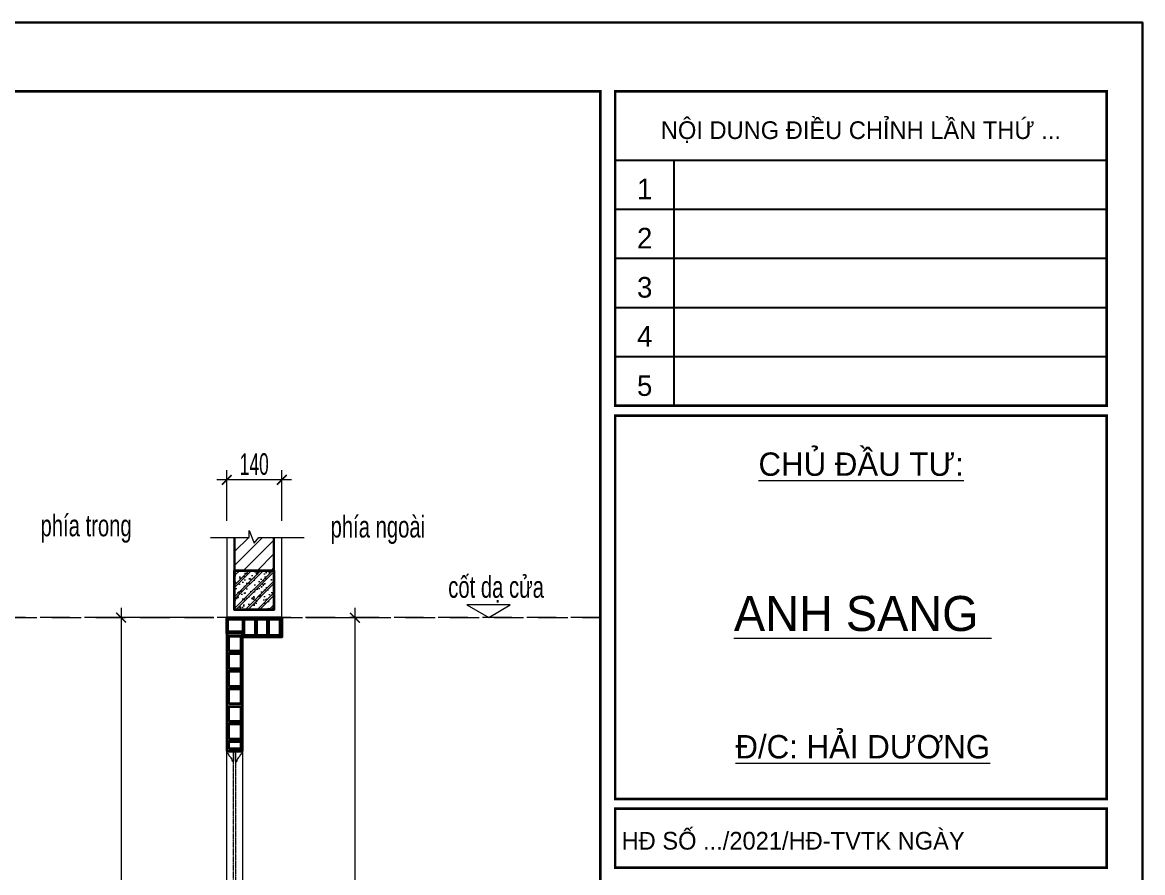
# Model space of a CAD drawing. Header units: millimetres. Extents: x 1336014 to 2939047, y -333549 to -60566.
# Drawn here: x 1442747 to 1445596, y -214278 to -212116 of the extents above; entities that cross this region are included whole.
import ezdxf
from ezdxf.enums import TextEntityAlignment as Align

# ---------------------------------------------------------------- set-up
doc = ezdxf.new("R2010")
doc.units = ezdxf.units.MM
doc.header["$MEASUREMENT"] = 0
for name, pattern in [('$1$HIDDEN', [0.375, 0.25, -0.125]), ('DASHDOT', [1, 0.5, -0.25, 0, -0.25]), ('HIDDEN', [0.375, 0.25, -0.125])]:
    doc.linetypes.add(name, pattern=pattern)
for name, color, linetype, lineweight in [('.A-net Truc', 79, 'DASHDOT', 15), ('01.Cut', 255, 'Continuous', 35), ('05.Text', 253, 'Continuous', 18), ('06.betong', 2, 'Continuous', 35), ('08.Dim', 156, 'Continuous', 15), ('09.Hatch', 250, 'Continuous', 5), ('10.Text', 254, 'Continuous', 18), ('11.Khung bo', 32, 'Continuous', 50), ('12.Khung', 36, 'Continuous', 25), ('Alliance-manh', 8, 'Continuous', 13), ('AUDIT_I_160217234026-0', 7, 'Continuous', 5), ('kính', 54, 'Continuous', 9), ('nep', 9, 'Continuous', 15), ('wall', 4, 'Continuous', 9)]:
    doc.layers.add(name, color=color, linetype=linetype, lineweight=lineweight)
doc.layers.add('Tpl_Bound', color=1, linetype='Continuous', plot=False)
doc.styles.add('AVANT', font='')
doc.styles.add('TT5_Text Dim', font='hoatbif.shx', dxfattribs={"width": 0.6})
doc.styles.add('VnAvantH', font='')
doc.styles.get('AVANT').set_extended_font_data('.VnAvant')
doc.styles.get('VnAvantH').set_extended_font_data('.VnAvantH')
doc.dimstyles.new('TT5_Dim 1-25', dxfattribs={"dimscale": 25, "dimtxt": 2.2, "dimasz": 1, "dimexe": 1, "dimexo": 0, "dimgap": 0.5, "dimtad": 1, "dimdec": 0, "dimzin": 0, "dimdsep": 46, "dimtxsty": 'TT5_Text Dim', "dimblk": 'ARCHTICK', "dimcen": 0, "dimdle": 1, "dimclrd": 256, "dimclre": 256, "dimclrt": 1, "dimadec": 0, "dimazin": 0, "dimtfac": 0.015, "dimtdec": 0, "dimtix": 1, "dimtmove": 2, "dimatfit": 3, "dimldrblk": 'DOT', "dimfxl": 1, "dimtolj": 1, "dimtzin": 0, "dimlwd": -1, "dimlwe": -1, "dimarcsym": 1})

# ---------------------------------------------------------------- blocks, each defined once
blk = doc.blocks.new('100')
at = {"layer": '11.Khung bo', "const_width": 26.7}
for points in [[(1860913, -945240), (1860913, -916940), (1896063, -916940), (1896063, -945240)], [(1860913, -945240), (1860913, -916940), (1896063, -916940), (1896063, -945240)], [(1860913, -945240), (1860913, -916940), (1896063, -916940), (1896063, -945240)], [(1896213, -920140), (1896213, -916940), (1901213, -916940), (1901213, -920140)], [(1896213, -920140), (1896213, -916940), (1901213, -916940), (1901213, -920140)], [(1896213, -920140), (1896213, -916940), (1901213, -916940), (1901213, -920140)], [(1896213, -924140), (1901213, -924140), (1901213, -920240), (1896213, -920240)], [(1896213, -924140), (1901213, -924140), (1901213, -920240), (1896213, -920240)], [(1896213, -924140), (1901213, -924140), (1901213, -920240), (1896213, -920240)], [(1896213, -924840), (1901213, -924840), (1901213, -924240), (1896213, -924240)], [(1896213, -924840), (1901213, -924840), (1901213, -924240), (1896213, -924240)], [(1896213, -924840), (1901213, -924840), (1901213, -924240), (1896213, -924240)]]:
    blk.add_lwpolyline(points, close=True, dxfattribs=at)
at = {"layer": '12.Khung'}
for p, q in [((1896213, -917640), (1901213, -917640)), ((1896213, -917640), (1901213, -917640)), ((1896213, -917640), (1901213, -917640)), ((1896813, -920140), (1896813, -917640)), ((1896813, -920140), (1896813, -917640)), ((1896813, -920140), (1896813, -917640)), ((1896213, -918140), (1901213, -918140)), ((1896213, -918140), (1901213, -918140)), ((1896213, -918140), (1901213, -918140)), ((1896213, -918640), (1901213, -918640)), ((1896213, -918640), (1901213, -918640)), ((1896213, -918640), (1901213, -918640)), ((1896213, -919140), (1901213, -919140)), ((1896213, -919140), (1901213, -919140)), ((1896213, -919140), (1901213, -919140)), ((1896213, -919640), (1901213, -919640)), ((1896213, -919640), (1901213, -919640)), ((1896213, -919640), (1901213, -919640))]:
    blk.add_line(p, q, dxfattribs=at)
blk.add_lwpolyline([(1901579, -945940), (1901579, -916240), (1859580, -916240), (1859580, -945940)], close=True, dxfattribs=at)
blk.add_lwpolyline([(1901579, -945940), (1901579, -916240), (1859580, -916240), (1859580, -945940)], close=True, dxfattribs=at)
blk.add_lwpolyline([(1901579, -945940), (1901579, -916240), (1859580, -916240), (1859580, -945940)], close=True, dxfattribs=at)
at = {"layer": '05.Text', "style": 'VnAvantH'}
for s, p in [('Néi dung ®iÒu chØnh lÇn thø ...', (1898713, -917329)), ('H§ sè .../2021/H§-TVTK ngµy ', (1898057, -924540))]:
    blk.add_text(s, height=180, dxfattribs=at).set_placement(p, align=Align.MIDDLE)
at = {"layer": '05.Text'}
for s, height, style, p in [('1', 210, 'AVANT', (1896513, -918040)), ('2', 210, 'AVANT', (1896513, -918540)), ('3', 210, 'AVANT', (1896513, -919040)), ('4', 210, 'AVANT', (1896513, -919540)), ('5', 210, 'AVANT', (1896513, -920040)), ('%%uChñ ®Çu t\xad:', 237.6, 'VnAvantH', (1898716, -920853)), ('%%Uanh sang ', 356.4, 'VnAvantH', (1898732, -922432)), ('%%U®/c: h¶i d\xad¬ng', 237.6, 'VnAvantH', (1898732, -923728))]:
    blk.add_text(s, height=height, dxfattribs=dict(at, style=style)).set_placement(p, align=Align.CENTER)
blk = doc.blocks.new('_ARCHTICK')
at = {"const_width": 0.15}
blk.add_lwpolyline([(-0.5, -0.5), (0.5, 0.5)], dxfattribs=at)
blk = doc.blocks.new('*D2084')
at = {"layer": '08.Dim', "ltscale": 200, "transparency": 16777216}
for p, q in [((1443592.3, -213604.5), (1443592.3, -215854.5)), ((1443468.8, -213629.5), (1443617.3, -213629.5)), ((1443468.8, -215829.5), (1443617.3, -215829.5))]:
    blk.add_line(p, q, dxfattribs=at)
at = {"layer": 'Defpoints', "color": 0, "ltscale": 200, "transparency": 16777216}
for p in [(1443468.8, -213629.5), (1443468.8, -215829.5), (1443592.3, -215829.5)]:
    blk.add_point(p, dxfattribs=at)
at = {"layer": '08.Dim', "ltscale": 200, "transparency": 16777216, "xscale": 25, "yscale": 25, "zscale": 25}
for p, rotation in [((1443592.3, -213629.5), 90), ((1443592.3, -215829.5), 270)]:
    blk.add_blockref('_ARCHTICK', p, dxfattribs=dict(at, rotation=rotation))
at = {"layer": '08.Dim', "color": 1, "ltscale": 200, "transparency": 16777216, "insert": (1443552.3, -214729.5), "char_height": 55, "attachment_point": 5, "rotation": 90, "style": 'TT5_Text Dim'}
blk.add_mtext('\\A1;2200', dxfattribs=at)
blk = doc.blocks.new('_DOT')
blk.add_line((-0.5, 0), (-1, 0))
at = {"const_width": 0.5}
blk.add_lwpolyline([(-0.25, 0, 1), (0.25, 0, 1)], format="xyb", close=True, dxfattribs=at)
blk = doc.blocks.new('*D2085')
at = {"layer": '08.Dim', "ltscale": 200, "transparency": 16777216}
for p, q in [((1443266.4, -213383.1), (1443266.4, -213254.2)), ((1443406.4, -213383.1), (1443406.4, -213254.2)), ((1443431.4, -213279.2), (1443241.4, -213279.2))]:
    blk.add_line(p, q, dxfattribs=at)
at = {"layer": 'Defpoints', "color": 0, "ltscale": 200, "transparency": 16777216}
for p in [(1443266.4, -213279.2), (1443266.4, -213383.1), (1443406.4, -213383.1)]:
    blk.add_point(p, dxfattribs=at)
at = {"layer": '08.Dim', "ltscale": 200, "transparency": 16777216, "xscale": 25, "yscale": 25, "zscale": 25, "rotation": 180}
blk.add_blockref('_ARCHTICK', (1443266.4, -213279.2), dxfattribs=at)
at = {"layer": '08.Dim', "ltscale": 200, "transparency": 16777216, "xscale": 25, "yscale": 25, "zscale": 25}
blk.add_blockref('_ARCHTICK', (1443406.4, -213279.2), dxfattribs=at)
at = {"layer": '08.Dim', "color": 1, "ltscale": 200, "transparency": 16777216, "insert": (1443336.4, -213239.2), "char_height": 55, "attachment_point": 5, "style": 'TT5_Text Dim'}
blk.add_mtext('\\A1;140', dxfattribs=at)
blk = doc.blocks.new('*D2082')
at = {"layer": '08.Dim', "ltscale": 200, "transparency": 16777216}
for p, q in [((1442997.8, -213604.5), (1442997.8, -215854.5)), ((1443232.4, -213629.5), (1442972.8, -213629.5)), ((1443232.4, -215829.5), (1442972.8, -215829.5))]:
    blk.add_line(p, q, dxfattribs=at)
at = {"layer": 'Defpoints', "color": 0, "ltscale": 200, "transparency": 16777216}
for p in [(1443232.4, -213629.5), (1442997.8, -215829.5), (1443232.4, -215829.5)]:
    blk.add_point(p, dxfattribs=at)
at = {"layer": '08.Dim', "ltscale": 200, "transparency": 16777216, "xscale": 25, "yscale": 25, "zscale": 25}
for p, rotation in [((1442997.8, -213629.5), 90), ((1442997.8, -215829.5), 270)]:
    blk.add_blockref('_ARCHTICK', p, dxfattribs=dict(at, rotation=rotation))
at = {"layer": '08.Dim', "color": 1, "ltscale": 200, "transparency": 16777216, "insert": (1442957.8, -214729.5), "char_height": 55, "attachment_point": 5, "rotation": 90, "style": 'TT5_Text Dim'}
blk.add_mtext('\\A1;2200', dxfattribs=at)

msp = doc.modelspace()

# ---------------------------------------------------------------- hatches: boundary and pattern name
at = {"layer": '09.Hatch', "ltscale": 0.5}
h = msp.add_hatch(dxfattribs=at)
h.set_pattern_fill('ANSI31', color=256, scale=200, angle=90, style=0)
h.set_pattern_definition([(225, (1443971.132, -207862.403), (-17.67767, 17.67767), [])])
h.paths.add_polyline_path([(1443286.4, -213429.1), (1443286.4, -213509.5), (1443386.4, -213509.5), (1443386.4, -213425.7), (1443289.2, -213425.7)])
at = {"layer": '09.Hatch'}
h = msp.add_hatch(dxfattribs=at)
h.set_pattern_fill('BTONG1', color=256, scale=5, pattern_type=2)
h.set_pattern_definition([(50, (1224044.822, -375635.27), (35.863009, -3.1376067), [3.75, -41.25]), (355, (1224044.822, -375635.27), (-6.9375667, 37.6096067), [3, -33]), (100.4514, (1224047.81, -375635.533), (28.925469, 34.471977), [3.1870095, -35.0571056]), (46.1842, (1224044.82, -375625.27), (53.3620524, -8.275951), [5.625, -61.875]), (96.6356, (1224049.27, -375625.96), (46.733135, 48.705894), [4.780514, -52.58565]), (351.1842, (1224044.82, -375625.27), (46.733097, 48.70593), [4.5, -49.5]), (21, (1224049.822, -375627.77), (29.8453526, -20.1309445), [3.75, -41.25]), (326, (1224049.822, -375627.77), (12.1657666, 36.2575023), [3, -33]), (71.4514, (1224052.31, -375629.45), (42.0111314, 16.126525), [3.1870095, -35.0571056]), (37.5, (1224044.822, -375635.271), (0.60799277, 16.6446927), [0, -32.6, 0, -33.5, 0, -33.125]), (7.5, (1224044.822, -375635.271), (13.1534769, 19.7205856), [0, -19.1, 0, -31.85, 0, -12.625]), (327.5, (1224033.672, -375635.271), (26.6911218, -1.1277436), [0, -12.5, 0, -39, 0, -51.75]), (317.5, (1224028.672, -375635.271), (29.1593085, 5.0052491), [0, -16.25, 0, -25.9, 0, -36.75]), (45, (1224044.822, -375635.271), (-15.0260191, 15.0260191), []), (45, (1224044.822, -375629.146), (-15.0260191, 15.0260191), [])])
h.paths.add_polyline_path([(1443286.4, -213509.5), (1443386.4, -213509.5), (1443386.4, -213609.5), (1443286.4, -213609.5)])

# ---------------------------------------------------------------- linework, layer by layer
at = {"layer": '.A-net Truc', "linetype": '$1$HIDDEN', "ltscale": 300}
for p, q in [((1440121.2, -213629.5), (1444216.9, -213629.5)), ((1444216.9, -213629.5), (1440121.2, -213629.5))]:
    msp.add_line(p, q, dxfattribs=at)
at = {"layer": '01.Cut'}
for p, q in [((1443306.4, -213669.5), (1443306.4, -213679.5)), ((1443266.4, -213969.5), (1443306.4, -213969.5))]:
    msp.add_line(p, q, dxfattribs=at)
for points in [[(1443306.4, -213669.5), (1443266.4, -213669.5), (1443266.4, -213629.5), (1443406.4, -213629.5), (1443406.4, -213679.5), (1443306.4, -213679.5)], [(1443306.4, -213969.5), (1443306.4, -213669.5), (1443266.4, -213669.5), (1443266.4, -213969.5)]]:
    msp.add_lwpolyline(points, dxfattribs=at)
for points in [[(1443307.1, -213633.4), (1443307.1, -213665.7), (1443269.2, -213665.7), (1443269.2, -213633.4)], [(1443338.9, -213633.4), (1443338.9, -213675.2), (1443310.9, -213675.2), (1443310.9, -213633.4)], [(1443368.8, -213633.4), (1443368.8, -213675.2), (1443342.9, -213675.2), (1443342.9, -213633.4)], [(1443401.1, -213633.4), (1443401.1, -213675.2), (1443373.1, -213675.2), (1443373.1, -213633.4)], [(1443271.5, -213714.9), (1443271.5, -213676.4), (1443302.2, -213676.4), (1443302.2, -213714.9)], [(1443271.5, -213759.7), (1443271.5, -213721.1), (1443302.2, -213721.1), (1443302.2, -213759.7)], [(1443271.5, -213804.4), (1443271.5, -213765.8), (1443302.2, -213765.8), (1443302.2, -213804.4)], [(1443271.5, -213849.1), (1443271.5, -213810.5), (1443302.2, -213810.5), (1443302.2, -213849.1)], [(1443271.5, -213893.8), (1443271.5, -213855.2), (1443302.2, -213855.2), (1443302.2, -213893.8)], [(1443271.5, -213938.5), (1443271.5, -213899.9), (1443302.2, -213899.9), (1443302.2, -213938.5)], [(1443271.5, -213963.5), (1443271.5, -213944.6), (1443302.2, -213944.6), (1443302.2, -213963.5)]]:
    msp.add_lwpolyline(points, close=True, dxfattribs=at)
at = {"layer": '06.betong'}
msp.add_lwpolyline([(1443286.4, -213509.5), (1443386.4, -213509.5), (1443386.4, -213609.5), (1443286.4, -213609.5)], close=True, dxfattribs=at)
at = {"layer": 'Alliance-manh', "ltscale": 2}
for p, q in [((1443266.4, -215513.1), (1443266.4, -213969.5)), ((1443267.5, -213969.5), (1443283.9, -213969.5)), ((1443267.5, -213975.7), (1443267.5, -213969.5)), ((1443270.8, -213975.7), (1443267.5, -213975.7)), ((1443283.9, -213969.5), (1443283.9, -213995.7)), ((1443305.4, -213969.5), (1443288.9, -213969.5)), ((1443288.9, -213969.5), (1443288.9, -213995.7)), ((1443302, -213975.7), (1443305.4, -213975.7)), ((1443305.4, -213975.7), (1443305.4, -213969.5)), ((1443306.4, -213969.5), (1443306.4, -215513.1)), ((1443283.9, -213995.7), (1443280.8, -213995.7)), ((1443288.9, -213995.7), (1443292, -213995.7))]:
    msp.add_line(p, q, dxfattribs=at)
for centre, radius, start, end in [((1443280.8, -213975.7), 10, 180, 233.1301), ((1443265.8, -213995.7), 15, 0, 53.1301), ((1443307, -213995.7), 15, 126.8699, 180), ((1443292, -213975.7), 10, 306.8699, 0)]:
    msp.add_arc(centre, radius, start, end, dxfattribs=at)
at = {"layer": 'AUDIT_I_160217234026-0'}
msp.add_lwpolyline([(1443933.2, -213629.5), (1443987, -213597), (1443876.9, -213597)], close=True, dxfattribs=at)
at = {"layer": 'kính', "linetype": 'HIDDEN', "lineweight": 5}
msp.add_lwpolyline([(1443283.9, -215513.1), (1443283.9, -213969.5), (1443288.9, -213969.5), (1443288.9, -215513.1)], close=True, dxfattribs=at)
at = {"layer": 'nep', "ltscale": 0.5}
msp.add_lwpolyline([(1443225.1, -213425.7), (1443323.8, -213425.7), (1443323.8, -213407.9), (1443336.1, -213440.1), (1443348, -213425.7), (1443463.3, -213425.7)], dxfattribs=at)
at = {"layer": 'nep'}
msp.add_lwpolyline([(1443266.4, -213425.7), (1443266.4, -213629.5), (1443406.4, -213629.5), (1443406.4, -213425.7)], dxfattribs=at)
at = {"layer": 'Tpl_Bound', "color": 1}
msp.add_lwpolyline([(1435096.1, -219540.4), (1435096.1, -212115.5), (1445596, -212115.5), (1445596, -219540.4)], close=True, dxfattribs=at)
at = {"layer": 'wall', "color": 0, "lineweight": 30}
msp.add_lwpolyline([(1443386.4, -213425.7), (1443386.4, -213609.5), (1443286.4, -213609.5), (1443286.4, -213425.7)], dxfattribs=at)

# ---------------------------------------------------------------- block references
at = {"layer": '05.Text', "xscale": 0.25, "yscale": 0.25, "zscale": 0.25}
msp.add_blockref('100', (970201.2, 16944.5), dxfattribs=at)

# ---------------------------------------------------------------- texts
at = {"layer": '10.Text', "style": 'TT5_Text Dim', "width": 0.7}
for s, p in [('phÝa trong', (1442792.7, -213422.6)), ('phÝa ngoµi', (1443530.6, -213425.7)), ('cèt d¹ cöa', (1443829.8, -213578.9))]:
    msp.add_text(s, height=55, dxfattribs=at).set_placement(p)

# ---------------------------------------------------------------- dimensions: what is measured, and where the dimension line sits
at = {"layer": '08.Dim', "ltscale": 200}
dim = msp.add_linear_dim(base=(1443266.4, -213279.2), p1=(1443406.4, -213383.1), p2=(1443266.4, -213383.1), dimstyle='TT5_Dim 1-25', dxfattribs=at)
dim.commit()
dim.dimension.update_dxf_attribs({"geometry": '*D2085', "text_midpoint": (1443336.4, -213239.2)})
for base, p1, p2, picture, middle in [((1442997.8, -215829.5), (1443232.4, -213629.5), (1443232.4, -215829.5), '*D2082', (1442957.8, -214729.5)), ((1443592.3, -215829.5), (1443468.8, -213629.5), (1443468.8, -215829.5), '*D2084', (1443552.3, -214729.5))]:
    dim = msp.add_linear_dim(base=base, p1=p1, p2=p2, angle=90, dimstyle='TT5_Dim 1-25', dxfattribs=at)
    dim.commit()
    dim.dimension.update_dxf_attribs({"geometry": picture, "text_midpoint": middle})

doc.saveas('drawing.dxf')
